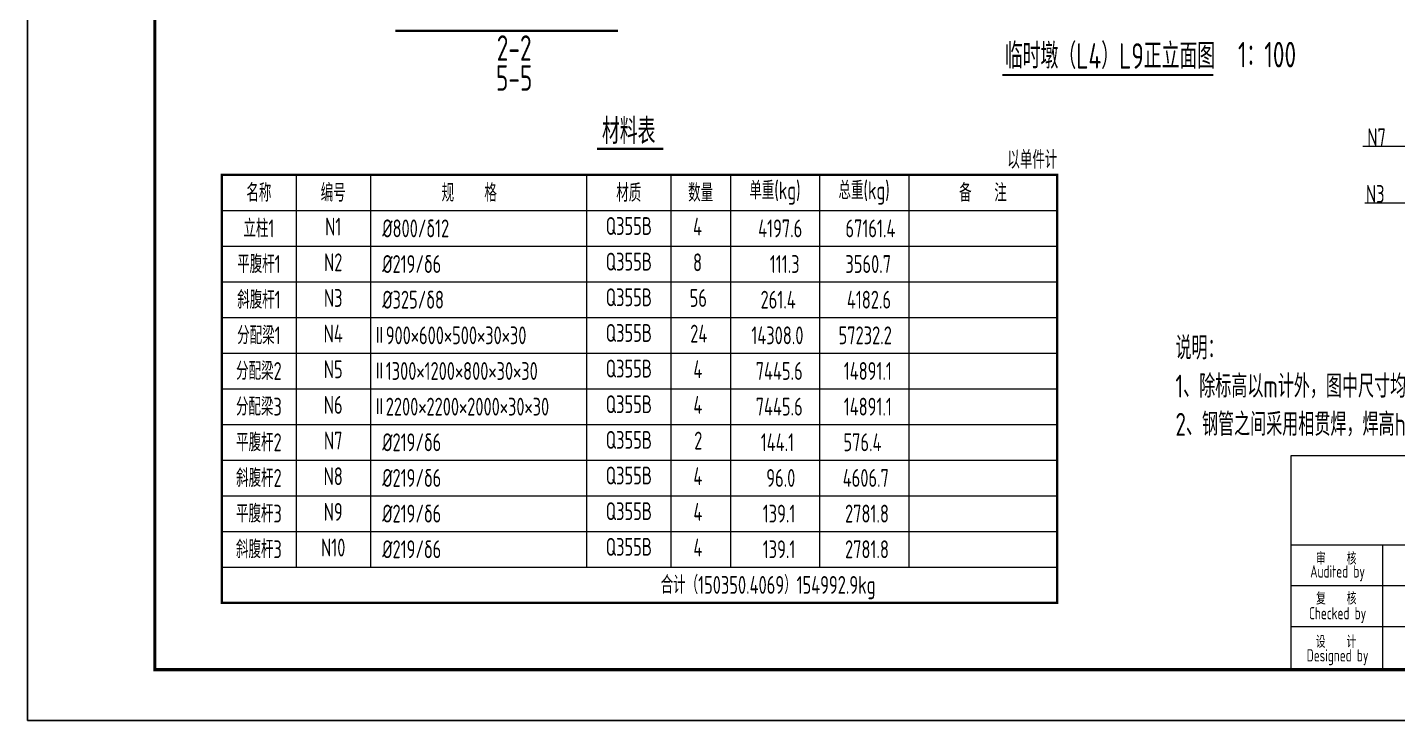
# Model space of a CAD drawing. Extents: x -2876908 to 633791, y -1383861 to 872234.
# Drawn here: x -1282691 to -1148220, y -847433 to -779378 of the extents above; entities that cross this region are included whole.
import ezdxf
from ezdxf.enums import TextEntityAlignment as Align

# ---------------------------------------------------------------- set-up
doc = ezdxf.new("R2010")
doc.units = 0
doc.header["$LTSCALE"] = 5
doc.header["$MEASUREMENT"] = 0
doc.layers.get('0').update_dxf_attribs({"linetype": 'CONTINUOUS', "lineweight": 25})
for name, color, linetype, lineweight in [('1粗实线', 1, 'CONTINUOUS', 30), ('2细实线', 5, 'CONTINUOUS', 18), ('5标注', 3, 'CONTINUOUS', 15), ('6文本', 7, 'CONTINUOUS', 15), ('HFZT', 5, 'CONTINUOUS', 15)]:
    doc.layers.add(name, color=color, linetype=linetype, lineweight=lineweight)
doc.layers.add('M_Dim', color=3, linetype='CONTINUOUS')
doc.styles.add('TSSD_Dimension', font='tssdeng.shx', dxfattribs={"width": 0.7, "bigfont": 'hztxt.shx'})
doc.styles.add('TSSD_NORM', font='tssdeng.shx', dxfattribs={"width": 0.7, "bigfont": 'hztxt.shx'})
doc.styles.add('图框-仿宋', font='tssdeng.shx', dxfattribs={"bigfont": 'hztxt.shx'})

# ---------------------------------------------------------------- blocks, each defined once
blk = doc.blocks.new('施工设计图框')
at = {"color": 7, "linetype": 'Continuous'}
blk.add_lwpolyline([(-395.5, -13.5), (-395.5, 283.5), (24.5, 283.5), (24.5, -13.5), (-395.5, -13.5)], dxfattribs=at)
at = {"layer": '1粗实线', "color": 7, "linetype": 'Continuous', "const_width": 0.6}
blk.add_lwpolyline([(-370.5, -3.5), (-370.5, 273.5), (14.5, 273.5), (14.5, -3.5), (-370.5, -3.5)], dxfattribs=at)
at = {"layer": 'HFZT'}
for p, q in [((-147.5, 38.5), (-147.5, -3.5)), ((14.5, 38.5), (-147.5, 38.5)), ((-147.5, 21), (14.5, 21)), ((-129.5, 21), (-129.5, -3.5)), ((-147.5, 13), (-111.5, 13)), ((-147.5, 5), (-111.5, 5)), ((-147.5, -3.5), (14.5, -3.5))]:
    blk.add_line(p, q, dxfattribs=at)
at = {"layer": 'HFZT', "style": '图框-仿宋', "width": 0.7}
for s, p in [('审    核', (-138.6, 18.45)), ('Audited by', (-138.34, 15.43)), ('复    核', (-138.6, 10.6)), ('Checked by', (-138.34, 7.23)), ('设    计', (-138.65, 2.1)), ('Designed by', (-138.34, -1.05))]:
    blk.add_text(s, height=2.4, dxfattribs=at).set_placement(p, align=Align.MIDDLE)
at = {"layer": 'HFZT', "color": 2, "style": 'TSSD_NORM', "width": 0.7}
for tag, height, p in [('比例尺', 2.5, (7.25, 17.5)), ('图名', 4, (-76.24, 0.75)), ('图号', 2.5, (-20.49, 3.5)), ('日期', 2.5, (7.25, 3.5))]:
    blk.add_attdef(tag, text='', height=height, dxfattribs=at).set_placement(p, align=Align.MIDDLE)

msp = doc.modelspace()

# ---------------------------------------------------------------- linework, layer by layer
at = {"const_width": 208.333}
msp.add_lwpolyline([(-1226776.897, -791297.294), (-1220271.501, -791297.294)], dxfattribs=at)
at = {"layer": '1粗实线', "const_width": 233.333, "flags": 128}
msp.add_lwpolyline([(-1263617.543, -793860.495), (-1263617.543, -835860.495), (-1181618.872, -835860.495), (-1181618.872, -793860.495)], close=True, dxfattribs=at)
at = {"layer": '2细实线'}
for p, q in [((-1256325.877, -793860.495), (-1256325.877, -832360.495)), ((-1249034.21, -793860.495), (-1249034.21, -832360.495)), ((-1227809.144, -793860.495), (-1227809.144, -832360.495)), ((-1219535.539, -793860.495), (-1219535.539, -832360.495)), ((-1213702.205, -793860.495), (-1213702.205, -832360.495)), ((-1204952.205, -793860.495), (-1204952.205, -832360.495)), ((-1196202.205, -793860.495), (-1196202.205, -832360.495)), ((-1263617.543, -797360.495), (-1181618.872, -797360.495)), ((-1249034.21, -797360.495), (-1181618.872, -797360.495)), ((-1263617.543, -800860.495), (-1181618.872, -800860.495)), ((-1263617.543, -804360.495), (-1181618.872, -804360.495)), ((-1263617.543, -807860.495), (-1181618.872, -807860.495)), ((-1263617.543, -811360.495), (-1181618.872, -811360.495)), ((-1263617.543, -814860.495), (-1181618.872, -814860.495)), ((-1263617.543, -818360.495), (-1181618.872, -818360.495)), ((-1263617.543, -821860.495), (-1181618.872, -821860.495)), ((-1263617.543, -825360.495), (-1181618.872, -825360.495)), ((-1263617.543, -828860.495), (-1181618.872, -828860.495)), ((-1263617.543, -832360.495), (-1181618.872, -832360.495))]:
    msp.add_line(p, q, dxfattribs=at)
at = {"layer": '5标注'}
for p, q in [((-1128956.213, -791074.082), (-1151639.399, -791074.082)), ((-1125458.314, -796636.628), (-1151450.841, -796636.628))]:
    msp.add_line(p, q, dxfattribs=at)
at = {"layer": 'M_Dim'}
for points in [[(-1246583.782, -779715.178, 200, 200, 0), (-1224718.854, -779715.178, 200, 200, 0)], [(-1187009.328, -784050.943, 200, 200, 0), (-1166314.363, -784050.943, 200, 200, 0)]]:
    msp.add_lwpolyline(points, format="xyseb", dxfattribs=at)

# ---------------------------------------------------------------- block references
at = {"xscale": 500, "yscale": 500, "zscale": 500}
msp.add_blockref('施工设计图框', (-1084938.888, -840682.579), dxfattribs=at)

# ---------------------------------------------------------------- texts
at = {"layer": '5标注', "color": 7, "char_height": 1750, "style": 'TSSD_NORM'}
for s, insert, attachment_point in [('N7', (-1149372.36, -791041.582), 9), ('N3', (-1151328.216, -796604.128), 7)]:
    msp.add_mtext(s, dxfattribs=dict(at, insert=insert, attachment_point=attachment_point))
at = {"layer": '6文本', "style": 'TSSD_NORM', "width": 0.7}
for s, p in [('2-2', (-1234920.544, -781401.255)), ('临时墩（L4）L9正立面图 ', (-1175911.802, -782047.738)), ('1：100', (-1161031.004, -782047.738)), ('5-5', (-1234920.544, -784339.812)), ('材料表', (-1223677.053, -789437.013))]:
    msp.add_text(s, height=2500, dxfattribs=at).set_placement(p, align=Align.MIDDLE)
for s, p in [('以单件计', (-1181618.872, -792360.495)), ('4', (-1216487.217, -798942.226)), ('4197.6', (-1206642.098, -799110.495)), ('67161.4', (-1197505.552, -799110.495)), ('8', (-1216482.662, -802442.226)), ('111.3', (-1206909.065, -802610.495)), ('3560.7', (-1197930.512, -802610.495)), ('56', (-1215999.932, -805942.226)), ('261.4', (-1207285.539, -806110.495)), ('4182.6', (-1197930.512, -806110.495)), ('24', (-1215962.78, -809442.226)), ('14308.0', (-1206528.795, -809610.495)), ('57232.2', (-1197852.109, -809610.495)), ('4', (-1216450.545, -812942.226)), ('7445.6', (-1206602.109, -813110.495)), ('14891.1', (-1197852.109, -813110.495)), ('4', (-1216450.545, -816442.226)), ('7445.6', (-1206602.109, -816610.495)), ('14891.1', (-1197852.109, -816610.495)), ('2', (-1216450.545, -819942.226)), ('144.1', (-1207446.54, -820110.495)), ('576.4', (-1198868.124, -820110.495)), ('4', (-1216450.545, -823442.226)), ('96.0', (-1207326.044, -823610.495)), ('4606.7', (-1198141.171, -823610.495)), ('4', (-1216450.545, -826942.226)), ('139.1', (-1207326.044, -827110.495)), ('2781.8', (-1198141.171, -827110.495)), ('4', (-1216450.545, -830442.226)), ('139.1', (-1207326.044, -830610.495)), ('2781.8', (-1198141.171, -830610.495))]:
    msp.add_text(s, height=1750, dxfattribs=at).set_placement(p, align=Align.MIDDLE_RIGHT)
for s, p in [('名称', (-1259971.71, -795610.495)), ('编号', (-1252680.043, -795610.495)), ('规    格', (-1239327.668, -795624.275)), ('材质', (-1223672.341, -795624.275)), ('数量', (-1216618.872, -795610.495)), ('单重(kg)', (-1209327.205, -795374.918)), ('总重(kg)', (-1200577.205, -795374.918)), ('备   注', (-1188910.539, -795610.495)), ('立柱1', (-1259971.71, -799110.495)), ('N1', (-1252680.043, -798942.226)), ('平腹杆1', (-1259971.71, -802610.495)), ('N2', (-1252680.043, -802442.226)), ('斜腹杆1', (-1259971.71, -806110.495)), ('N3', (-1252680.043, -805942.226)), ('分配梁1', (-1259971.71, -809610.495)), ('N4', (-1252680.043, -809442.226)), ('分配梁2', (-1259971.71, -813110.495)), ('N5', (-1252680.043, -812942.226)), ('分配梁3', (-1259971.71, -816610.495)), ('N6', (-1252680.043, -816442.226)), ('平腹杆2', (-1259971.71, -820110.495)), ('N7', (-1252680.043, -819942.226)), ('斜腹杆2', (-1259971.71, -823610.495)), ('N8', (-1252680.043, -823442.226)), ('平腹杆3', (-1259971.71, -827110.495)), ('N9', (-1252680.043, -826942.226)), ('斜腹杆3', (-1259971.71, -830610.495)), ('N10', (-1252680.043, -830442.226)), ('合计（150350.4069）154992.9kg', (-1210001.821, -834110.495))]:
    msp.add_text(s, height=1750, dxfattribs=at).set_placement(p, align=Align.MIDDLE_CENTER)
at = {"layer": '6文本', "width": 0.7}
for s, style, p in [('%%C800/δ12', 'TSSD_NORM', (-1247867.543, -799110.495)), ('Q355B', 'TSSD_NORM', (-1225933.88, -798874.918)), ('%%C219/δ6', 'TSSD_NORM', (-1247867.543, -802610.495)), ('Q355B', 'TSSD_NORM', (-1225933.88, -802374.918)), ('%%C325/δ8', 'TSSD_NORM', (-1247867.543, -806110.495)), ('Q355B', 'TSSD_NORM', (-1225933.88, -805874.918)), ('Ⅱ900×600×500×30×30', 'TSSD_NORM', (-1248746.214, -809610.495)), ('Q355B', 'TSSD_NORM', (-1225933.88, -809374.918)), ('Q355B', 'TSSD_NORM', (-1225933.88, -812874.918)), ('Ⅱ1300×1200×800×30×30', 'TSSD_NORM', (-1248746.214, -813110.495)), ('Ⅱ2200×2200×2000×30×30', 'TSSD_NORM', (-1248746.214, -816610.495)), ('Q355B', 'TSSD_NORM', (-1225933.88, -816374.918)), ('%%C219/δ6', 'TSSD_Dimension', (-1247867.543, -820110.495)), ('Q355B', 'TSSD_NORM', (-1225933.88, -819874.918)), ('%%C219/δ6', 'TSSD_Dimension', (-1247867.543, -823610.495)), ('Q355B', 'TSSD_NORM', (-1225933.88, -823374.918)), ('%%C219/δ6', 'TSSD_Dimension', (-1247867.543, -827110.495)), ('Q355B', 'TSSD_NORM', (-1225933.88, -826874.918)), ('Q355B', 'TSSD_NORM', (-1225933.88, -830374.918)), ('%%C219/δ6', 'TSSD_Dimension', (-1247867.543, -830610.495))]:
    msp.add_text(s, height=1750, dxfattribs=dict(at, style=style)).set_placement(p, align=Align.MIDDLE_LEFT)
at = {"layer": '6文本', "insert": (-1170017.58, -809722.754), "char_height": 2250, "width": 195290.43481, "attachment_point": 1, "style": 'TSSD_NORM'}
msp.add_mtext('说明：\\P1、除标高以m计外，图中尺寸均以mm计。\\P2、钢管之间采用相贯焊，焊高hf=6mm。', dxfattribs=at)

doc.saveas('drawing.dxf')
